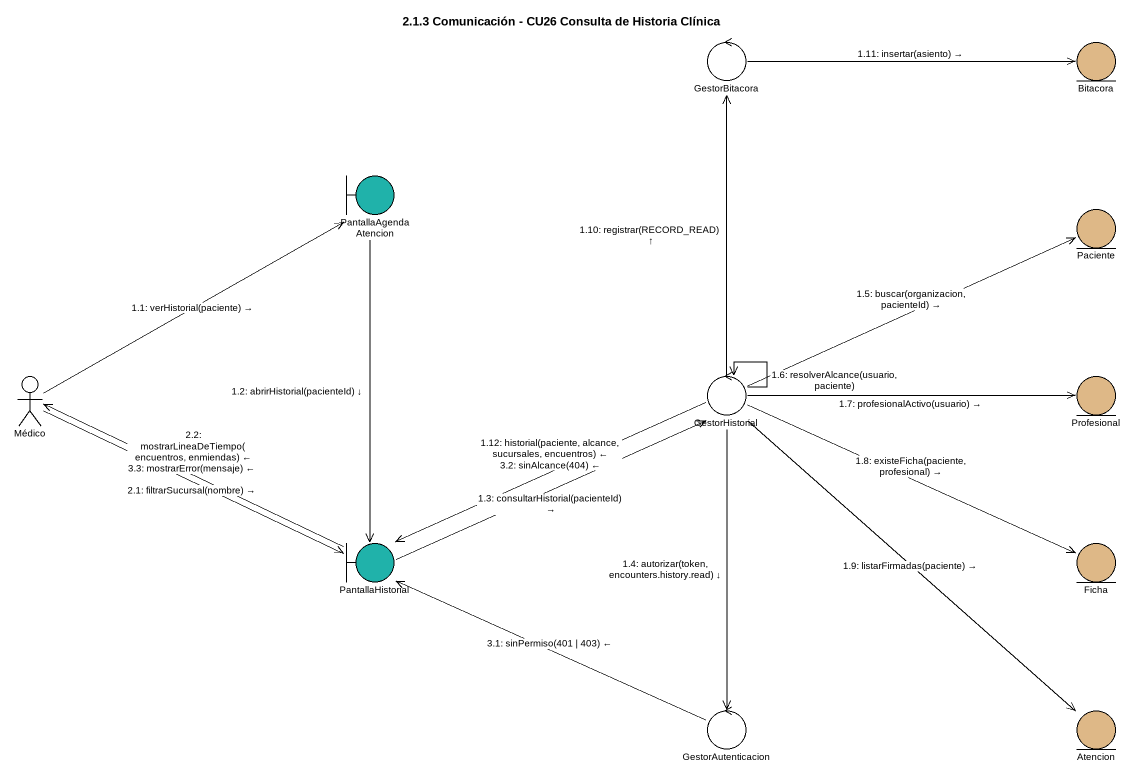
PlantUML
@startuml
title 2.1.3 Comunicación - CU26 Consulta de Historia Clínica
control GestorBitacora
entity Bitacora #DEB887
boundary PantallaAgendaAtencion #20B2AA
entity Paciente #DEB887
actor Médico
control GestorHistorial
entity Profesional #DEB887
boundary PantallaHistorial #20B2AA
entity Ficha #DEB887
control GestorAutenticacion
entity Atencion #DEB887
Médico -right-> PantallaAgendaAtencion : 1.1: verHistorial(paciente) →
PantallaAgendaAtencion --> PantallaHistorial : 1.2: abrirHistorial(pacienteId) ↓
PantallaHistorial -right-> GestorHistorial : 1.3: consultarHistorial(pacienteId) →
GestorHistorial --> GestorAutenticacion : 1.4: autorizar(token, encounters.history.read) ↓
GestorHistorial -right-> Paciente : 1.5: buscar(organizacion, pacienteId) →
GestorHistorial --> GestorHistorial : 1.6: resolverAlcance(usuario, paciente)
GestorHistorial -right-> Profesional : 1.7: profesionalActivo(usuario) →
GestorHistorial -right-> Ficha : 1.8: existeFicha(paciente, profesional) →
GestorHistorial --> Atencion : 1.9: listarFirmadas(paciente) →
GestorHistorial -up-> GestorBitacora : 1.10: registrar(RECORD_READ) ↑
GestorBitacora -right-> Bitacora : 1.11: insertar(asiento) →
GestorHistorial -left-> PantallaHistorial : 1.12: historial(paciente, alcance, sucursales, encuentros) ←\n3.2: sinAlcance(404) ←
Médico -right-> PantallaHistorial : 2.1: filtrarSucursal(nombre) →
PantallaHistorial -left-> Médico : 2.2: mostrarLineaDeTiempo(encuentros, enmiendas) ←\n3.3: mostrarError(mensaje) ←
GestorAutenticacion -left-> PantallaHistorial : 3.1: sinPermiso(401 | 403) ←
@enduml
